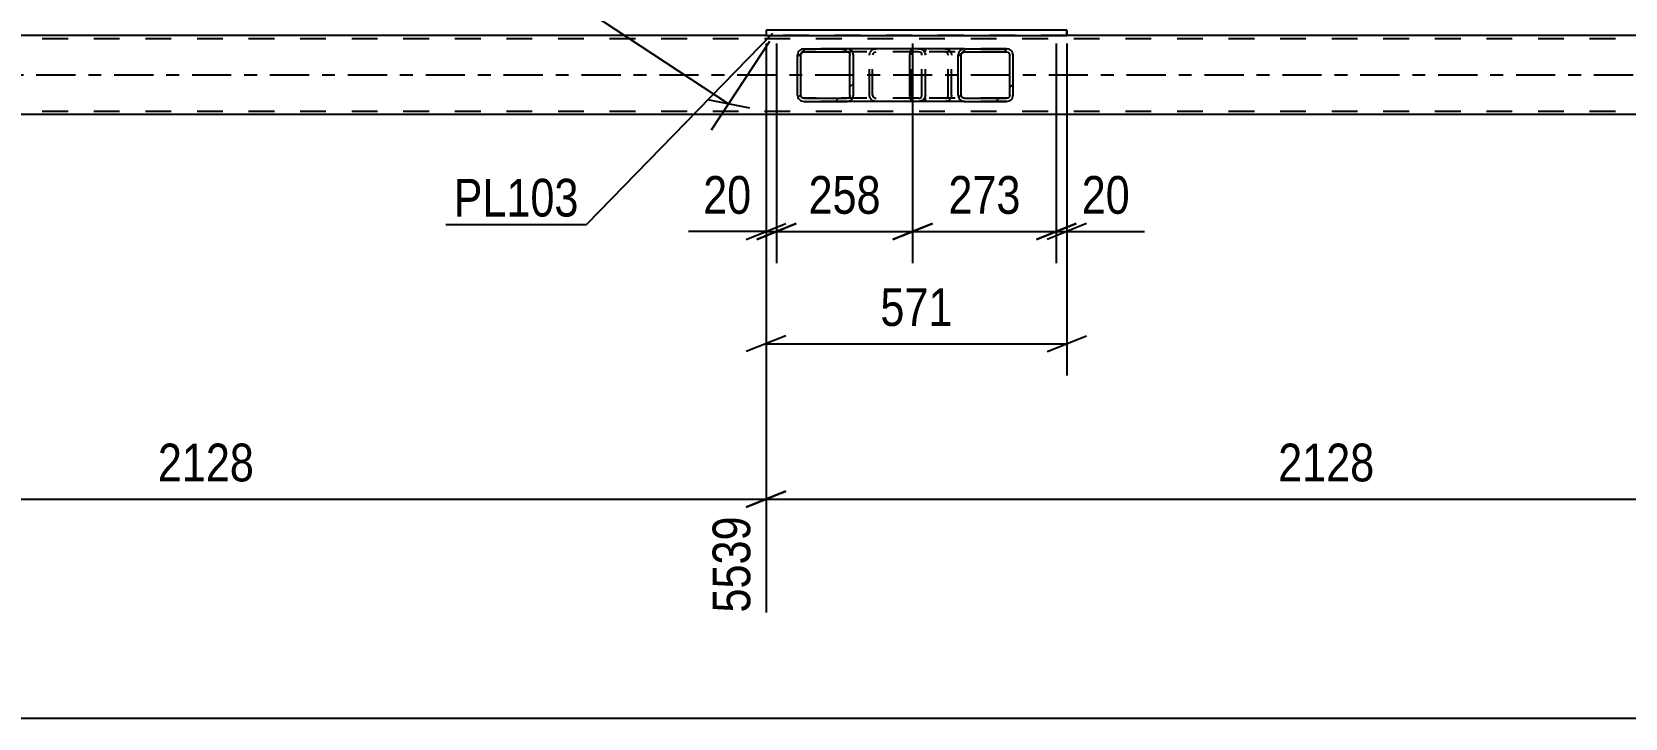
# Model space of a CAD drawing. Header units: millimetres. Extents: x -834 to 355, y -855 to -14.
# Drawn here: x -628 to -506.9, y -583.9 to -531.7 of the extents above; entities that cross this region are included whole.
import ezdxf

# ---------------------------------------------------------------- set-up
doc = ezdxf.new("R2010")
doc.units = ezdxf.units.MM
doc.linetypes.add('DXK_LINE_DOT2', pattern=[3.9198, 1.9599, -1.9599])
doc.linetypes.add('DXK_LINE_DOT3', pattern=[5.9187, 2.979, -0.9799, 0.9799, -0.9799])
doc.styles.add('Arial Narrow', font='ARIALN.TTF', dxfattribs={"height": 0.2})

# ---------------------------------------------------------------- blocks, each defined once
blk = doc.blocks.new('Part-570384938-8508 - 8376')
at = {"linetype": 'Continuous'}
h = blk.add_hatch(dxfattribs=at)
h.set_pattern_fill('', scale=0.7, style=0, pattern_type=0)
h.set_pattern_definition([(45, (-569.7476, -536.7346), (-1.57154, 1.57154), [])])
h.paths.add_polyline_path([(-569.79, -536.55), (-569.75, -536.73), (-569.64, -536.89), (-569.47, -536.99), (-569.28, -537.03), (-566.04, -537.03), (-565.85, -536.99), (-565.68, -536.89), (-565.57, -536.73), (-565.53, -536.55), (-565.53, -533.51), (-565.57, -533.33), (-565.68, -533.17), (-565.85, -533.07), (-566.04, -533.03), (-569.28, -533.03), (-569.47, -533.07), (-569.64, -533.17), (-569.75, -533.33), (-569.79, -533.51)])
h.paths.add_polyline_path([(-569.51, -533.42), (-569.46, -533.34), (-569.37, -533.29), (-569.28, -533.27), (-566.04, -533.27), (-565.94, -533.29), (-565.86, -533.34), (-565.8, -533.42), (-565.79, -533.51), (-565.79, -536.55), (-565.8, -536.64), (-565.86, -536.72), (-565.94, -536.77), (-566.04, -536.79), (-569.28, -536.79), (-569.37, -536.77), (-569.46, -536.72), (-569.51, -536.64), (-569.53, -536.55), (-569.53, -533.51)])
at = {"color": 2, "linetype": 'Continuous'}
for p, q in [((-569.75, -533.33), (-569.79, -533.51)), ((-569.79, -536.55), (-569.79, -533.51)), ((-569.53, -533.51), (-569.51, -533.42)), ((-569.53, -536.55), (-569.53, -533.51)), ((-569.51, -533.42), (-569.46, -533.34)), ((-569.28, -533.03), (-569.47, -533.07)), ((-569.46, -533.34), (-569.37, -533.29)), ((-569.37, -533.29), (-569.28, -533.27)), ((-569.28, -533.03), (-566.04, -533.03)), ((-569.28, -533.27), (-566.04, -533.27)), ((-560.98, -533.03), (-566.04, -533.03)), ((-565.85, -533.07), (-566.04, -533.03)), ((-566.04, -533.27), (-565.94, -533.29)), ((-565.94, -533.29), (-565.86, -533.34)), ((-565.86, -533.34), (-565.8, -533.42)), ((-565.8, -533.42), (-565.79, -533.51)), ((-565.79, -536.55), (-565.79, -533.51)), ((-565.53, -533.51), (-565.57, -533.33)), ((-565.53, -536.55), (-565.53, -533.51)), ((-569.79, -536.55), (-569.75, -536.73)), ((-569.51, -536.64), (-569.53, -536.55)), ((-569.46, -536.72), (-569.51, -536.64)), ((-569.47, -536.99), (-569.28, -537.03)), ((-569.37, -536.77), (-569.46, -536.72)), ((-569.28, -536.79), (-569.37, -536.77)), ((-569.28, -536.79), (-566.04, -536.79)), ((-569.28, -537.03), (-566.04, -537.03)), ((-565.94, -536.77), (-566.04, -536.79)), ((-566.04, -537.03), (-565.85, -536.99)), ((-560.98, -537.03), (-566.04, -537.03)), ((-565.86, -536.72), (-565.94, -536.77)), ((-565.8, -536.64), (-565.86, -536.72)), ((-565.79, -536.55), (-565.8, -536.64)), ((-565.57, -536.73), (-565.53, -536.55))]:
    blk.add_line(p, q, dxfattribs=at)
at = {"color": 7, "linetype": 'DXK_LINE_DOT2'}
for p, q in [((-566.04, -533.03), (-569.28, -533.03)), ((-560.58, -533.27), (-569.28, -533.27)), ((-564.32, -533.51), (-564.28, -533.33)), ((-564.32, -536.55), (-564.32, -533.51)), ((-564.05, -533.42), (-564.07, -533.51)), ((-564.07, -536.55), (-564.07, -533.51)), ((-563.99, -533.34), (-564.05, -533.42)), ((-564.01, -533.07), (-563.81, -533.03)), ((-563.99, -533.34), (-563.97, -533.33)), ((-563.97, -533.33), (-563.91, -533.29)), ((-563.91, -533.29), (-563.81, -533.27)), ((-560.58, -533.03), (-560.98, -533.03)), ((-560.58, -533.03), (-560.38, -533.07)), ((-560.48, -533.29), (-560.58, -533.27)), ((-560.39, -533.34), (-560.48, -533.29)), ((-560.34, -533.42), (-560.39, -533.34)), ((-560.32, -533.51), (-560.34, -533.42)), ((-560.32, -536.55), (-560.32, -533.51)), ((-560.1, -533.33), (-560.06, -533.51)), ((-560.06, -536.55), (-560.06, -533.51)), ((-560.58, -536.79), (-569.28, -536.79)), ((-566.04, -537.03), (-569.28, -537.03)), ((-564.28, -536.73), (-564.32, -536.55)), ((-564.07, -536.55), (-564.05, -536.64)), ((-564.05, -536.64), (-563.99, -536.72)), ((-563.81, -537.03), (-564.01, -536.99)), ((-563.99, -536.72), (-563.97, -536.73)), ((-563.97, -536.73), (-563.91, -536.77)), ((-563.91, -536.77), (-563.81, -536.79)), ((-560.58, -537.03), (-560.98, -537.03)), ((-560.58, -536.79), (-560.48, -536.77)), ((-560.38, -536.99), (-560.58, -537.03)), ((-560.48, -536.77), (-560.39, -536.72)), ((-560.39, -536.72), (-560.34, -536.64)), ((-560.34, -536.64), (-560.32, -536.55)), ((-560.06, -536.55), (-560.1, -536.73))]:
    blk.add_line(p, q, dxfattribs=at)
at = {"color": 2, "linetype": 'Continuous'}
for centre, start, end in [((-569.3, -533.53), 110.7583, 155.68), ((-566.02, -533.53), 24.32, 69.2417), ((-569.3, -536.53), 204.32, 249.2417), ((-566.02, -536.53), 290.7583, 335.68)]:
    blk.add_arc(centre, 0.496, start, end, dxfattribs=at)
at = {"color": 7, "linetype": 'DXK_LINE_DOT2'}
for centre, start, end in [((-563.83, -533.53), 110.7583, 155.68), ((-560.56, -533.53), 24.32, 69.2417), ((-563.83, -536.53), 204.32, 249.2417), ((-560.56, -536.53), 290.7583, 335.68)]:
    blk.add_arc(centre, 0.496, start, end, dxfattribs=at)
blk = doc.blocks.new('Part-570384938-8507 - 8376')
at = {"linetype": 'Continuous'}
h = blk.add_hatch(dxfattribs=at)
h.set_pattern_fill('', scale=0.7, style=0, pattern_type=0)
h.set_pattern_definition([(45, (-557.5427, -536.7346), (-1.57154, 1.57154), [])])
h.paths.add_polyline_path([(-557.58, -536.55), (-557.54, -536.73), (-557.43, -536.89), (-557.27, -536.99), (-557.08, -537.03), (-553.89, -537.03), (-553.7, -536.99), (-553.54, -536.89), (-553.43, -536.73), (-553.39, -536.55), (-553.39, -533.51), (-553.43, -533.33), (-553.54, -533.17), (-553.7, -533.07), (-553.89, -533.03), (-557.08, -533.03), (-557.27, -533.07), (-557.43, -533.17), (-557.54, -533.33), (-557.58, -533.51)])
h.paths.add_polyline_path([(-557.31, -533.42), (-557.26, -533.34), (-557.17, -533.29), (-557.08, -533.27), (-553.89, -533.27), (-553.8, -533.29), (-553.72, -533.34), (-553.66, -533.42), (-553.64, -533.51), (-553.64, -536.55), (-553.66, -536.64), (-553.72, -536.72), (-553.8, -536.77), (-553.89, -536.79), (-557.08, -536.79), (-557.17, -536.77), (-557.26, -536.72), (-557.31, -536.64), (-557.33, -536.55), (-557.33, -533.51)])
at = {"color": 2, "linetype": 'Continuous'}
for p, q in [((-561.25, -533.51), (-561.23, -533.33)), ((-561.25, -536.55), (-561.25, -533.51)), ((-561.23, -533.33), (-561.17, -533.17)), ((-561.17, -533.17), (-561.08, -533.07)), ((-561.08, -533.07), (-560.98, -533.03)), ((-557.08, -533.03), (-560.98, -533.03)), ((-557.54, -533.33), (-557.58, -533.51)), ((-557.58, -536.55), (-557.58, -533.51)), ((-557.33, -533.51), (-557.31, -533.42)), ((-557.33, -536.55), (-557.33, -533.51)), ((-557.31, -533.42), (-557.26, -533.34)), ((-557.08, -533.03), (-557.27, -533.07)), ((-557.26, -533.34), (-557.17, -533.29)), ((-557.17, -533.29), (-557.08, -533.27)), ((-557.08, -533.03), (-553.89, -533.03)), ((-557.08, -533.27), (-553.89, -533.27)), ((-553.7, -533.07), (-553.89, -533.03)), ((-553.89, -533.27), (-553.8, -533.29)), ((-553.8, -533.29), (-553.72, -533.34)), ((-553.72, -533.34), (-553.66, -533.42)), ((-553.66, -533.42), (-553.64, -533.51)), ((-553.64, -536.55), (-553.64, -533.51)), ((-553.39, -533.51), (-553.43, -533.33)), ((-553.39, -536.55), (-553.39, -533.51)), ((-561.23, -536.73), (-561.25, -536.55)), ((-561.17, -536.89), (-561.23, -536.73)), ((-561.08, -536.99), (-561.17, -536.89)), ((-560.98, -537.03), (-561.08, -536.99)), ((-557.08, -537.03), (-560.98, -537.03)), ((-557.58, -536.55), (-557.54, -536.73)), ((-557.31, -536.64), (-557.33, -536.55)), ((-557.26, -536.72), (-557.31, -536.64)), ((-557.27, -536.99), (-557.08, -537.03)), ((-557.17, -536.77), (-557.26, -536.72)), ((-557.08, -536.79), (-557.17, -536.77)), ((-557.08, -536.79), (-553.89, -536.79)), ((-557.08, -537.03), (-553.89, -537.03)), ((-553.8, -536.77), (-553.89, -536.79)), ((-553.89, -537.03), (-553.7, -536.99)), ((-553.72, -536.72), (-553.8, -536.77)), ((-553.66, -536.64), (-553.72, -536.72)), ((-553.64, -536.55), (-553.66, -536.64)), ((-553.43, -536.73), (-553.39, -536.55))]:
    blk.add_line(p, q, dxfattribs=at)
at = {"color": 7, "linetype": 'DXK_LINE_DOT2'}
for p, q in [((-561.1, -533.42), (-561.11, -533.51)), ((-561.11, -536.55), (-561.11, -533.51)), ((-561.07, -533.34), (-561.1, -533.42)), ((-561.03, -533.29), (-561.07, -533.34)), ((-560.98, -533.27), (-561.03, -533.29)), ((-553.89, -533.27), (-560.98, -533.27)), ((-560.06, -533.27), (-560.06, -533.03)), ((-558.57, -533.03), (-558.38, -533.07)), ((-558.48, -533.29), (-558.57, -533.27)), ((-558.4, -533.34), (-558.48, -533.29)), ((-558.34, -533.42), (-558.4, -533.34)), ((-558.32, -533.51), (-558.34, -533.42)), ((-558.32, -536.55), (-558.32, -533.51)), ((-558.11, -533.33), (-558.07, -533.51)), ((-558.07, -536.55), (-558.07, -533.51)), ((-553.89, -533.03), (-557.08, -533.03)), ((-561.11, -536.55), (-561.1, -536.64)), ((-561.1, -536.64), (-561.07, -536.72)), ((-561.07, -536.72), (-561.03, -536.77)), ((-561.03, -536.77), (-560.98, -536.79)), ((-553.89, -536.79), (-560.98, -536.79)), ((-560.06, -537.03), (-560.06, -536.79)), ((-558.57, -536.79), (-558.48, -536.77)), ((-558.38, -536.99), (-558.57, -537.03)), ((-558.48, -536.77), (-558.4, -536.72)), ((-558.4, -536.72), (-558.34, -536.64)), ((-558.34, -536.64), (-558.32, -536.55)), ((-558.07, -536.55), (-558.11, -536.73)), ((-553.89, -537.03), (-557.08, -537.03))]:
    blk.add_line(p, q, dxfattribs=at)
for centre, start, end in [((-558.56, -533.53), 23.8494, 68.8059), ((-558.56, -536.54), 291.1941, 336.1506)]:
    blk.add_arc(centre, 0.492, start, end, dxfattribs=at)
at = {"color": 2, "linetype": 'Continuous'}
for centre, start, end in [((-557.09, -533.53), 111.1941, 156.1506), ((-553.88, -533.53), 23.8494, 68.8059), ((-557.09, -536.54), 203.8494, 248.8059), ((-553.88, -536.54), 291.1941, 336.1506)]:
    blk.add_arc(centre, 0.492, start, end, dxfattribs=at)
blk = doc.blocks.new('Part-570384938-8789 - 8376')
at = {"color": 2, "linetype": 'Continuous'}
for p, q in [((-572.17, -531.63), (-572.17, -532.03)), ((-549.31, -531.63), (-572.17, -531.63)), ((-572.17, -532.03), (-549.31, -532.03)), ((-549.31, -531.63), (-549.31, -532.03)), ((-549.31, -531.63), (-549.31, -531.63)), ((-549.31, -532.03), (-549.31, -532.03))]:
    blk.add_line(p, q, dxfattribs=at)
at = {"color": 7, "linetype": 'DXK_LINE_DOT2'}
for p, q in [((-572.17, -531.63), (-572.17, -532.03)), ((-549.31, -532.03), (-549.31, -531.63)), ((-549.31, -531.63), (-549.31, -531.63)), ((-549.31, -532.03), (-549.31, -532.03))]:
    blk.add_line(p, q, dxfattribs=at)
blk = doc.blocks.new('Part-570384938-8902 - 8376')
at = {"color": 7, "linetype": 'DXK_LINE_DOT2'}
for p, q in [((-115.64, -532.27), (-793.74, -532.27)), ((-549.31, -532.03), (-572.17, -532.03)), ((-115.64, -537.79), (-793.74, -537.79))]:
    blk.add_line(p, q, dxfattribs=at)
at = {"color": 2, "linetype": 'Continuous'}
for p, q in [((-572.17, -532.03), (-634.44, -532.03)), ((-487.03, -532.03), (-549.31, -532.03)), ((-115.64, -538.03), (-789.74, -538.03))]:
    blk.add_line(p, q, dxfattribs=at)
at = {"color": 7, "linetype": 'DXK_LINE_DOT3'}
blk.add_line((-115.64, -535.03), (-793.74, -535.03), dxfattribs=at)
blk = doc.blocks.new('StraightDimension-570384938-49217 - 8376')
at = {"color": 7, "linetype": 'Continuous'}
for p, q in [((-572.17, -533.03), (-572.17, -575.84)), ((-487.03, -533.03), (-487.03, -575.84)), ((-570.67, -566.63), (-573.67, -567.83)), ((-488.53, -567.83), (-485.53, -566.63)), ((-572.17, -567.23), (-487.03, -567.23))]:
    blk.add_line(p, q, dxfattribs=at)
at = {"color": 0}
blk.add_wipeout([(-525.34, -566.48), (-525.34, -562.28), (-533.85, -562.28), (-533.85, -566.48)], dxfattribs=at)
at = {"color": 3, "style": 'Arial Narrow'}
blk.add_text('2128', height=2.863, dxfattribs=at).set_placement((-533.25, -565.88))
at = {"color": 0, "linetype": 'Continuous'}
blk.add_wipeout([(-487.63, -567.93), (-491.83, -567.93), (-491.83, -576.44), (-487.63, -576.44)], dxfattribs=at)
at = {"color": 3, "linetype": 'Continuous', "style": 'Arial Narrow'}
blk.add_text('7668', height=2.863, rotation=90.0002, dxfattribs=at).set_placement((-488.23, -575.84))
blk = doc.blocks.new('StraightDimension-570384938-48668 - 8376')
at = {"color": 7, "linetype": 'Continuous'}
for p, q in [((-561.03, -532.63), (-561.03, -549.31)), ((-550.11, -532.63), (-550.11, -549.31)), ((-562.53, -547.51), (-559.53, -546.31)), ((-561.03, -546.91), (-550.11, -546.91)), ((-548.61, -546.31), (-551.61, -547.51))]:
    blk.add_line(p, q, dxfattribs=at)
at = {"color": 0}
blk.add_wipeout([(-552.22, -546.16), (-552.22, -541.96), (-558.91, -541.96), (-558.91, -546.16)], dxfattribs=at)
at = {"color": 3, "style": 'Arial Narrow'}
blk.add_text('273', height=2.863, dxfattribs=at).set_placement((-558.31, -545.56))
blk = doc.blocks.new('StraightDimension-570384938-48667 - 8376')
at = {"color": 7, "linetype": 'Continuous'}
for p, q in [((-550.11, -532.63), (-550.11, -549.31)), ((-549.31, -532.63), (-549.31, -549.31)), ((-551.61, -547.51), (-548.61, -546.31)), ((-547.81, -546.31), (-550.81, -547.51)), ((-550.11, -546.91), (-549.31, -546.91)), ((-549.31, -546.91), (-543.4, -546.91)), ((-549.31, -546.91), (-543.4, -546.91))]:
    blk.add_line(p, q, dxfattribs=at)
at = {"color": 0}
blk.add_wipeout([(-543.93, -546.16), (-543.93, -541.96), (-548.78, -541.96), (-548.78, -546.16)], dxfattribs=at)
at = {"color": 3, "style": 'Arial Narrow'}
blk.add_text('20', height=2.863, dxfattribs=at).set_placement((-548.18, -545.56))
blk = doc.blocks.new('StraightDimension-570384938-49218 - 8376')
at = {"color": 7, "linetype": 'Continuous'}
for p, q in [((-657.3, -533.03), (-657.3, -575.84)), ((-572.17, -533.03), (-572.17, -575.84)), ((-655.8, -566.63), (-658.8, -567.83)), ((-573.67, -567.83), (-570.67, -566.63)), ((-657.3, -567.23), (-572.17, -567.23))]:
    blk.add_line(p, q, dxfattribs=at)
at = {"color": 0}
blk.add_wipeout([(-610.48, -566.48), (-610.48, -562.28), (-618.99, -562.28), (-618.99, -566.48)], dxfattribs=at)
at = {"color": 3, "style": 'Arial Narrow'}
blk.add_text('2128', height=2.863, dxfattribs=at).set_placement((-618.39, -565.88))
at = {"color": 0, "linetype": 'Continuous'}
blk.add_wipeout([(-572.77, -567.93), (-576.97, -567.93), (-576.97, -576.44), (-572.77, -576.44)], dxfattribs=at)
at = {"color": 3, "linetype": 'Continuous', "style": 'Arial Narrow'}
blk.add_text('5539', height=2.863, rotation=90.0002, dxfattribs=at).set_placement((-573.37, -575.84))
blk = doc.blocks.new('StraightDimension-570384938-49590 - 8376')
at = {"color": 7, "linetype": 'Continuous'}
blk.add_line((-794.54, -583.86), (-100.35, -583.86), dxfattribs=at)
blk = doc.blocks.new('StraightDimension-570384938-9214 - 8376')
at = {"color": 7, "linetype": 'Continuous'}
for p, q in [((-572.17, -533.03), (-572.17, -557.83)), ((-549.31, -533.03), (-549.31, -557.83)), ((-570.67, -554.83), (-573.67, -556.03)), ((-572.17, -555.43), (-549.31, -555.43)), ((-550.81, -556.03), (-547.81, -554.83))]:
    blk.add_line(p, q, dxfattribs=at)
at = {"color": 0}
blk.add_wipeout([(-557.39, -554.68), (-557.39, -550.48), (-564.08, -550.48), (-564.08, -554.68)], dxfattribs=at)
at = {"color": 3, "style": 'Arial Narrow'}
blk.add_text('571', height=2.863, dxfattribs=at).set_placement((-563.48, -554.08))
blk = doc.blocks.new('StraightDimension-570384938-10252 - 8376')
at = {"color": 7, "linetype": 'Continuous'}
for p, q in [((-603.85, -511.46), (-608.28, -518.19)), ((-605.38, -516.51), (-608.55, -515.86)), ((-606.96, -516.19), (-575.03, -537.2)), ((-571.92, -532.47), (-576.34, -539.2)), ((-576.61, -536.87), (-573.44, -537.52))]:
    blk.add_line(p, q, dxfattribs=at)
at = {"color": 0}
blk.add_wipeout([(-587.79, -527.9), (-585.48, -524.39), (-591.07, -520.72), (-593.38, -524.23)], dxfattribs=at)
at = {"color": 3, "style": 'Arial Narrow'}
blk.add_text('956', height=2.863, rotation=-33.3347, dxfattribs=at).set_placement((-592.54, -524.06))
blk = doc.blocks.new('StraightDimension-570384938-48669 - 8376')
at = {"color": 7, "linetype": 'Continuous'}
for p, q in [((-571.37, -532.63), (-571.37, -549.31)), ((-561.03, -532.63), (-561.03, -549.31)), ((-572.87, -547.51), (-569.87, -546.31)), ((-571.37, -546.91), (-561.03, -546.91)), ((-559.53, -546.31), (-562.53, -547.51))]:
    blk.add_line(p, q, dxfattribs=at)
at = {"color": 0}
blk.add_wipeout([(-562.85, -546.16), (-562.85, -541.96), (-569.54, -541.96), (-569.54, -546.16)], dxfattribs=at)
at = {"color": 3, "style": 'Arial Narrow'}
blk.add_text('258', height=2.863, dxfattribs=at).set_placement((-568.94, -545.56))
blk = doc.blocks.new('StraightDimension-570384938-48670 - 8376')
at = {"color": 7, "linetype": 'Continuous'}
for p, q in [((-572.17, -532.63), (-572.17, -549.31)), ((-571.37, -532.63), (-571.37, -549.31)), ((-572.17, -546.91), (-578.07, -546.91)), ((-572.17, -546.91), (-578.07, -546.91)), ((-573.67, -547.51), (-570.67, -546.31)), ((-569.87, -546.31), (-572.87, -547.51)), ((-572.17, -546.91), (-571.37, -546.91))]:
    blk.add_line(p, q, dxfattribs=at)
at = {"color": 0}
blk.add_wipeout([(-572.69, -546.16), (-572.69, -541.96), (-577.55, -541.96), (-577.55, -546.16)], dxfattribs=at)
at = {"color": 3, "style": 'Arial Narrow'}
blk.add_text('20', height=2.863, dxfattribs=at).set_placement((-576.95, -545.56))
blk = doc.blocks.new('Mark-570384938-8785 - 8376')
at = {"color": 0}
blk.add_wipeout([(-586.41, -545.77), (-586.41, -542.77), (-595.91, -542.77), (-595.91, -545.77)], dxfattribs=at)
blk.add_wipeout([(-586.41, -545.77), (-586.41, -542.77), (-595.91, -542.77), (-595.91, -545.77)], dxfattribs=at)
at = {"color": 30, "linetype": 'Continuous'}
for p in [(-571.67, -531.87), (-596.51, -546.37)]:
    blk.add_line(p, (-585.81, -546.37), dxfattribs=at)
at = {"color": 3, "style": 'Arial Narrow'}
blk.add_text('PL103', height=2.863, dxfattribs=at).set_placement((-595.91, -545.77))

msp = doc.modelspace()

# ---------------------------------------------------------------- block references
for name in ['Part-570384938-8902 - 8376', 'Part-570384938-8789 - 8376', 'Part-570384938-8508 - 8376', 'Part-570384938-8507 - 8376']:
    msp.add_blockref(name, (0, 0))

# ---------------------------------------------------------------- next in the draw order: block references
msp.add_blockref('StraightDimension-570384938-49217 - 8376', (0, 0))

# ---------------------------------------------------------------- next in the draw order: block references
for name in ['StraightDimension-570384938-48668 - 8376', 'StraightDimension-570384938-49218 - 8376']:
    msp.add_blockref(name, (0, 0))

# ---------------------------------------------------------------- next in the draw order: block references
msp.add_blockref('StraightDimension-570384938-48667 - 8376', (0, 0))

# ---------------------------------------------------------------- next in the draw order: block references
msp.add_blockref('StraightDimension-570384938-49590 - 8376', (0, 0))

# ---------------------------------------------------------------- next in the draw order: block references
msp.add_blockref('StraightDimension-570384938-9214 - 8376', (0, 0))

# ---------------------------------------------------------------- next in the draw order: block references
msp.add_blockref('StraightDimension-570384938-10252 - 8376', (0, 0))

# ---------------------------------------------------------------- next in the draw order: block references
msp.add_blockref('StraightDimension-570384938-48669 - 8376', (0, 0))

# ---------------------------------------------------------------- next in the draw order: block references
msp.add_blockref('StraightDimension-570384938-48670 - 8376', (0, 0))

# ---------------------------------------------------------------- next in the draw order: block references
msp.add_blockref('Mark-570384938-8785 - 8376', (0, 0))

doc.saveas('drawing.dxf')
